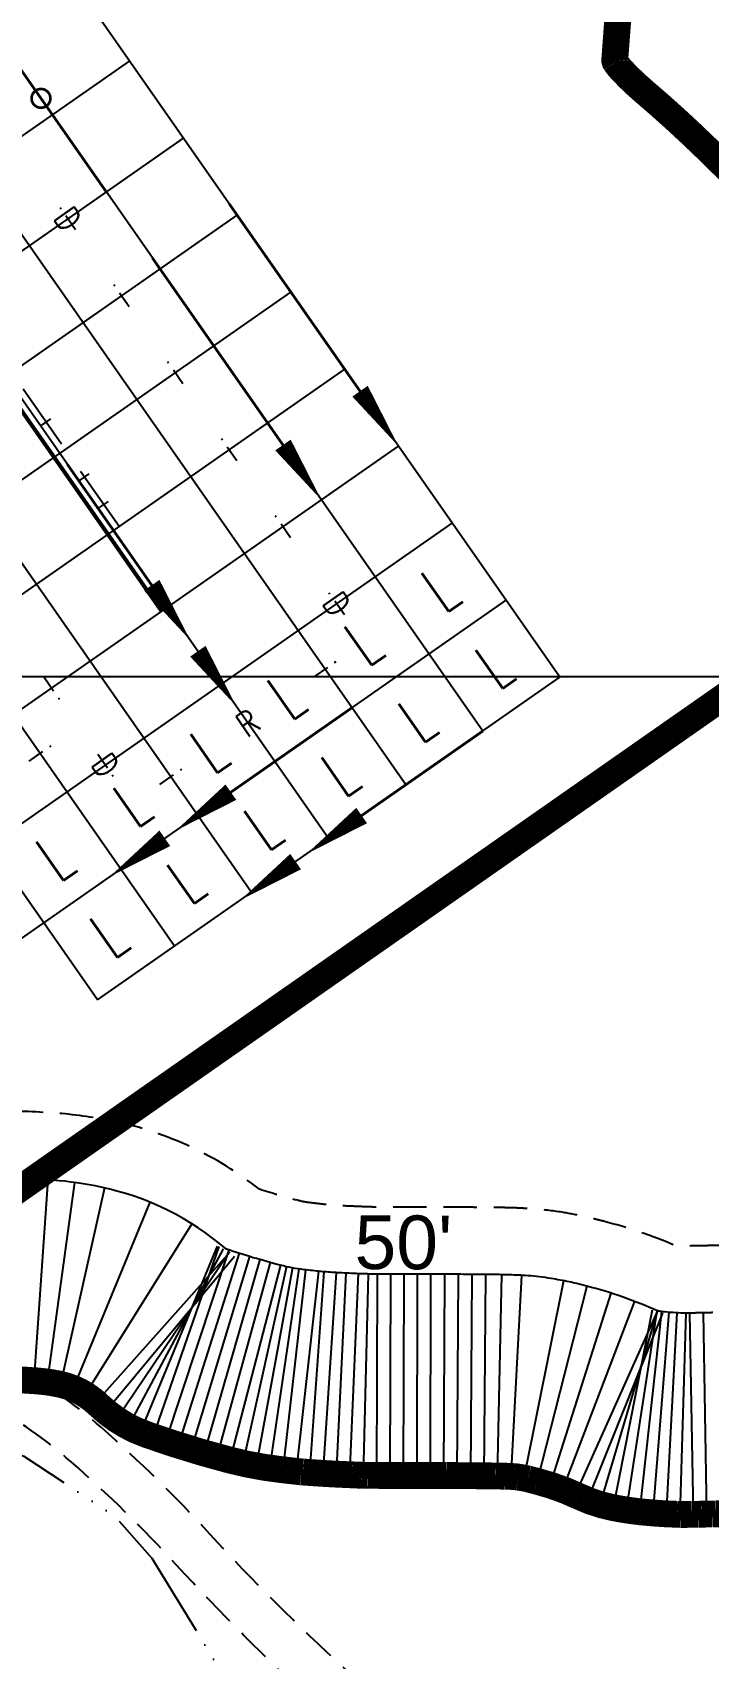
# Model space of a CAD drawing. Header units: inches. Extents: x 10131215 to 10153225, y 3476725 to 3491422.
# Drawn here: x 10143210 to 10143713, y 3479268 to 3480480 of the extents above; entities that cross this region are included whole.
import ezdxf
from ezdxf.enums import TextEntityAlignment as Align

# ---------------------------------------------------------------- set-up
doc = ezdxf.new("R2010")
doc.units = ezdxf.units.IN
doc.header["$LTSCALE"] = 100
doc.header["$MEASUREMENT"] = 0
for name, pattern in [('DASHDOT', [1, 0.5, -0.25, 0, -0.25]), ('DASHED', [0.75, 0.5, -0.25]), ('DASHED2', [0.375, 0.25, -0.125]), ('HIDDEN', [0.375, 0.25, -0.125]), ('HIDDEN2', [0.1875, 0.125, -0.0625]), ('STREAM', [1.5, 1, -0.125, 0, -0.125, 0, -0.125, 0, -0.125])]:
    doc.linetypes.add(name, pattern=pattern)
for name, color, linetype in [('BELTS-PROPOSED', 40, 'DASHED'), ('BOUNDARY-MINE LIMITS', 30, 'DASHDOT'), ('BUFFER ZONE-50', 180, 'HIDDEN'), ('GRID COORDINATES-VA SOUTH NAD27', 252, 'CONTINUOUS'), ('LEAVE BLOCKS-BLEEDER', 1, 'CONTINUOUS'), ('OUTCROP-UPPER MASON-IMBODEN', 7, 'CONTINUOUS'), ('OUTCROP-UPPER MASON-IMBODEN-AUGERED', 39, 'CONTINUOUS'), ('PROJECTIONS', 160, 'CONTINUOUS'), ('ROADS', 34, 'DASHED2'), ('STOPPINGS-MANDOORS-PROPOSED', 5, 'CONTINUOUS'), ('STOPPINGS-PROPOSED', 5, 'HIDDEN2'), ('TRACK-PROPOSED', 36, 'DASHED'), ('VENTILATION', 7, 'CONTINUOUS'), ('WATER-SURFACE', 140, 'STREAM')]:
    doc.layers.add(name, color=color, linetype=linetype)
doc.styles.add('BUFFER LABELS', font='ARIAL.TTF', dxfattribs={"height": 40})
doc.styles.add('CURT', font='SIMPLEX.shx', dxfattribs={"width": 0.6, "height": 18})

# ---------------------------------------------------------------- blocks, each defined once
blk = doc.blocks.new('AUGER SYMBOL')
at = {"layer": 'OUTCROP-UPPER MASON-IMBODEN-AUGERED'}
blk.add_line((0, -150), (0, 0), dxfattribs=at)
blk = doc.blocks.new('BLEEDER ARROW-PROPOSED')
at = {"layer": 'VENTILATION', "color": 30}
for points in [[(0, 220, 0, 14, 0), (0, 170, 14, 14, 0)], [(0, 160, 0, 14, 0), (0, 110, 14, 14, 0)]]:
    blk.add_lwpolyline(points, format="xyseb", dxfattribs=at)
at = {"layer": 'VENTILATION', "color": 30, "linetype": 'HIDDEN2', "const_width": 2}
blk.add_lwpolyline([(0, 0), (0, 139.3)], dxfattribs=at)
blk = doc.blocks.new('INTAKE ARROW')
at = {"layer": 'VENTILATION', "color": 5}
blk.add_lwpolyline([(0, 220, 0, 14, 0), (0, 170, 14, 14, 0)], format="xyseb", dxfattribs=at)
at = {"layer": 'VENTILATION', "color": 5, "const_width": 2}
blk.add_lwpolyline([(0, 0), (0, 187)], dxfattribs=at)
blk = doc.blocks.new('ESCAPEWAY-PRIMARY')
at = {"layer": 'VENTILATION', "color": 3}
blk.add_lwpolyline([(0, 220, 0, 14, 0), (0, 170, 14, 14, 0)], format="xyseb", dxfattribs=at)
at = {"layer": 'VENTILATION', "color": 3, "const_width": 2}
blk.add_lwpolyline([(0, 0), (0, 187)], dxfattribs=at)
blk.add_lwpolyline([(-7, 85, 1), (7, 85, 1)], format="xyb", close=True, dxfattribs=at)

msp = doc.modelspace()

# ---------------------------------------------------------------- linework, layer by layer
at = {"layer": 'BELTS-PROPOSED', "const_width": 3}
msp.add_lwpolyline([(10143306.1, 3480048.8), (10142462, 3481258.4)], dxfattribs=at)
at = {"layer": 'BOUNDARY-MINE LIMITS', "const_width": 20}
msp.add_lwpolyline([(10144095.6, 3480244.6), (10141499.2, 3478428.7), (10141179.4, 3478920.4), (10141023.6, 3479043.4), (10140753, 3479084.4), (10139113.1, 3481748), (10135309.1, 3481748), (10135309.1, 3484078.5)], dxfattribs=at)
at = {"layer": 'BUFFER ZONE-50', "flags": 128}
msp.add_lwpolyline([(10144345.5, 3479478.2, -0.000382), (10144344.8, 3479478.3, -0.001848), (10144342.8, 3479478.4, -0.001343), (10144339.7, 3479478.7, -0.001544), (10144337.2, 3479479, -0.001145), (10144333.8, 3479479.4, -0.00131), (10144331.1, 3479479.7, -0.000987), (10144327.5, 3479480.1, -0.001126), (10144324.5, 3479480.4, -0.00086), (10144320.8, 3479480.9, -0.000963), (10144317.6, 3479481.3, -0.000771), (10144313.9, 3479481.8, -0.000804), (10144310.5, 3479482.3, -0.000781), (10144307, 3479482.8, -0.00078), (10144303.4, 3479483.3, -0.00091), (10144300.1, 3479483.7, -0.000847), (10144296.5, 3479484.3, -0.00101), (10144293.4, 3479484.8, -0.000931), (10144289.9, 3479485.3, -0.001096), (10144286.8, 3479485.8, -0.001016), (10144283.4, 3479486.4, -0.001182), (10144280.4, 3479486.9, -0.001102), (10144277.1, 3479487.5, -0.00127), (10144274.2, 3479488, -0.001188), (10144270.9, 3479488.6, -0.001358), (10144268.1, 3479489.1, -0.001276), (10144265, 3479489.7, -0.001446), (10144262.3, 3479490.3, -0.001366), (10144259.3, 3479490.9, -0.001533), (10144256.6, 3479491.5, -0.001454), (10144253.7, 3479492.1, -0.001614), (10144251.1, 3479492.7, -0.001538), (10144248.3, 3479493.3, -0.001691), (10144245.8, 3479493.9, -0.001618), (10144243.1, 3479494.6, -0.001763), (10144240.7, 3479495.2, -0.001693), (10144238, 3479495.9, -0.001829), (10144235.6, 3479496.6, -0.001763), (10144233, 3479497.3, -0.001888), (10144230.7, 3479497.9, -0.001827), (10144228.2, 3479498.7, -0.001941), (10144225.8, 3479499.4, -0.001909), (10144223.4, 3479500.1, -0.001961), (10144221, 3479500.9, -0.002037), (10144218.8, 3479501.6, -0.00182), (10144216.2, 3479502.5, -0.001948), (10144213.9, 3479503.3, -0.001496), (10144211, 3479504.3, -0.001715), (10144208.7, 3479505.1, -0.001239), (10144205.5, 3479506.3, -0.001473), (10144203.1, 3479507.2, -0.001012), (10144199.6, 3479508.5, -0.001242), (10144197.1, 3479509.4, -0.00079), (10144193.5, 3479510.8, -0.001017), (10144190.9, 3479511.8, -0.00057), (10144187, 3479513.4, -0.000796), (10144184.5, 3479514.4, -0.000348), (10144180.2, 3479516.1, -0.000538), (10144177.7, 3479517.1, -0.000162), (10144173.6, 3479518.8, -0.000222), (10144170.7, 3479519.9, -0.000128), (10144166.8, 3479521.5, -0.000155), (10144163.7, 3479522.8, -0.000254), (10144160.7, 3479524, -0.000205), (10144156.9, 3479525.5, -0.000374), (10144154.1, 3479526.7, -0.000291), (10144150.4, 3479528.2, -0.000466), (10144147.6, 3479529.3, -0.00038), (10144144.1, 3479530.8, -0.000563), (10144141.4, 3479531.9, -0.000474), (10144138.1, 3479533.3, -0.000665), (10144135.5, 3479534.4, -0.000572), (10144132.4, 3479535.7, -0.000772), (10144129.8, 3479536.9, -0.000716), (10144126.9, 3479538.1, -0.000844), (10144124, 3479539.3, -0.001007), (10144121.9, 3479540.3, -0.000604), (10144118.5, 3479541.8, -0.000911), (10144116.7, 3479542.6, -0.000042), (10144113.7, 3479543.9, -0.00004), (10144110.6, 3479545.3, -0.000073), (10144107.7, 3479546.6, 0.000068), (10144104.7, 3479548, 0.00086), (10144102.2, 3479549.1, 0.000438), (10144098.1, 3479550.9, 0.001589), (10144094.9, 3479552.3, 0.001001), (10144090.9, 3479554.1, 0.002426), (10144087, 3479555.7, 0.0017), (10144082.8, 3479557.5, 0.003558), (10144078.1, 3479559.4, 0.002638), (10144073.5, 3479561.2, 0.005161), (10144067.7, 3479563.3, 0.004164), (10144062.2, 3479565.3, 0.007231), (10144054.9, 3479567.6, 0.006284), (10144048, 3479569.7, 0.008927), (10144039.3, 3479571.9, 0.00836), (10144030.9, 3479573.8, 0.009357), (10144021.8, 3479575.5, 0.009514), (10144012.6, 3479576.9, 0.008266), (10144004.1, 3479577.9, 0.009148), (10143995.1, 3479578.6, 0.006086), (10143988.2, 3479578.9, 0.007431), (10143980.5, 3479579.1, 0.003689), (10143975.1, 3479579.1, 0.005121), (10143969.3, 3479579, 0.001705), (10143964.9, 3479578.8, 0.002832), (10143960.8, 3479578.7, 0.000418), (10143956.7, 3479578.5, 0.000869), (10143954.2, 3479578.3, 0.000004), (10143951, 3479578.2, -0.000009), (10143947.8, 3479578, -0.000003), (10143943.7, 3479577.8, -0.000004), (10143940.6, 3479577.6, -0.000461), (10143938.4, 3479577.5, -0.000225), (10143933.3, 3479577.2, -0.000619), (10143930.5, 3479577.1, -0.000408), (10143925.9, 3479576.9, -0.000797), (10143922.8, 3479576.8, -0.000584), (10143918.3, 3479576.6, -0.001004), (10143915.3, 3479576.5, -0.000774), (10143910.9, 3479576.3, -0.001257), (10143908, 3479576.2, -0.001035), (10143904, 3479576.1, -0.00154), (10143900.9, 3479576, -0.001493), (10143897.7, 3479576, -0.001575), (10143894.6, 3479576, -0.001636), (10143891.8, 3479576, -0.001159), (10143888.2, 3479576, -0.001434), (10143885.6, 3479576, -0.000797), (10143881.5, 3479576.1, -0.001141), (10143879.1, 3479576.1, -0.000444), (10143874.3, 3479576.2, -0.000808), (10143872.1, 3479576.2, -0.000072), (10143867.9, 3479576.3, -0.000084), (10143864.4, 3479576.4, -0.000115), (10143860.5, 3479576.5, 0.000116), (10143856.4, 3479576.6, 0.000541), (10143853, 3479576.7, 0.000324), (10143847.8, 3479576.8, 0.000988), (10143843.4, 3479576.9, 0.0008), (10143838.3, 3479577, 0.001004), (10143833.5, 3479577.1, 0.000934), (10143828.5, 3479577.1, 0.000683), (10143823.4, 3479577.1, 0.000796), (10143818.9, 3479577.1, 0.000505), (10143813.8, 3479577.1, 0.000644), (10143809.6, 3479577.1, 0.000373), (10143804.4, 3479577.1, 0.000505), (10143800.5, 3479577.1, 0.000247), (10143795.2, 3479577, 0.000376), (10143791.6, 3479577, 0.000122), (10143785.9, 3479576.9, 0.000239), (10143782.9, 3479576.9, 0.000014), (10143778.8, 3479576.9, -0.000016), (10143774.8, 3479576.8, -0.000007), (10143768.9, 3479576.7, -0.000019), (10143766.8, 3479576.7, -0.000205), (10143763.7, 3479576.7, -0.000149), (10143759.3, 3479576.6, -0.000016), (10143755.7, 3479576.6, -0.000014), (10143751.7, 3479576.6, -0.00002), (10143748, 3479576.5, 0.00002), (10143744.2, 3479576.5, 0.000113), (10143741.5, 3479576.5, 0.000063), (10143736.7, 3479576.4, 0.000209), (10143733.5, 3479576.4, 0.000137), (10143729, 3479576.3, 0.000276), (10143725.5, 3479576.3, 0.000208), (10143721.1, 3479576.2, 0.000334), (10143715.9, 3479576.2, 0.000617), (10143712.7, 3479576.1, 0.000073), (10143708.8, 3479576, -0.000009), (10143704.9, 3479576, -0.000027), (10143702.2, 3479575.9, -0.000014), (10143697, 3479575.8, -0.003738), (10143696.2, 3479575.8, -0.000159), (10143696.1, 3479575.8, -0.010959), (10143688.6, 3479576.2, 0.037805), (10143635, 3479594.3, 0.001015), (10143627.3, 3479596.3, 0.008004), (10143620.2, 3479597.9, 0.012562), (10143604.3, 3479601, 0.023488), (10143582.3, 3479603.5, 0.005595), (10143574.3, 3479604, 0.00598), (10143566.2, 3479604.3, 0.000867), (10143558.3, 3479604.5, 0.002775), (10143553.9, 3479604.5, 0.000274), (10143544.7, 3479604.6, 0.000255), (10143534.9, 3479604.7, 0.000089), (10143519.7, 3479604.8, 0.000402), (10143516, 3479604.8, 0.000894), (10143507.3, 3479604.8, -0.0003), (10143483.8, 3479604.8, -0.00026), (10143464.8, 3479604.9, -0.000796), (10143462.9, 3479604.9, -0.000519), (10143460.5, 3479605, -0.003938), (10143456.6, 3479605.1, -0.001814), (10143442.8, 3479605.7, -0.004125), (10143439.2, 3479605.9, -0.001531), (10143429.1, 3479606.6, -0.000734), (10143417.9, 3479607.9, -0.035112), (10143407.1, 3479609.9, -0.013058), (10143378.8, 3479618.1, 0.116157), (10143271.2, 3479668.6, 0.032856), (10143228.7, 3479674.7, 0.019349), (10143184.8, 3479676.4, 0.027704), (10143133.2, 3479673.5, 0.033877), (10143082.7, 3479664.4, 0.103855), (10142986.3, 3479617.3, 0.195395), (10142904.1, 3479475.1, 0.039486), (10142901, 3479423.6, 0.013579), (10142904.3, 3479354.7, 0.001267), (10142907.5, 3479312.6, -0.00211), (10142909.2, 3479289.7, -0.006997), (10142910.7, 3479263.5, -0.003206), (10142911.1, 3479251.9, -0.021773), (10142905.6, 3479238.4, -0.018406), (10142891.7, 3479211, -0.018406)], format="xyb", dxfattribs=at)
at = {"layer": 'GRID COORDINATES-VA SOUTH NAD27'}
msp.add_line((10150000, 3480000), (10131220, 3480000), dxfattribs=at)
at = {"layer": 'OUTCROP-UPPER MASON-IMBODEN', "const_width": 20}
for points in [[(10143646.8, 3480503.5), (10143644.9, 3480478.5), (10143643.5, 3480459.9, 0.169765), (10143644, 3480457.9, 0.041037), (10143649.1, 3480451.6, 0.026334), (10143665.2, 3480436.3, -0.012567), (10143699.9, 3480405.2, -0.012013), (10143739.1, 3480366.5, 0.013111)], [(10143728.1, 3479376.3, 0.000208), (10143723.8, 3479376.2, 0.000334), (10143718.9, 3479376.2, 0.000617), (10143716.2, 3479376.1, 0.000073), (10143712.4, 3479376.1, -0.000009), (10143708.5, 3479376, -0.000027), (10143705.7, 3479375.9, -0.000014), (10143700.5, 3479375.9, -0.003738), (10143696.7, 3479375.8, -0.00333), (10143692.4, 3479375.8, -0.005006), (10143692.4, 3479375.8, -0.000137), (10143689.9, 3479375.9, -0.01818), (10143663.1, 3479377.7, -0.023009), (10143642.1, 3479380.9, -0.061575), (10143617.1, 3479389.1, 0.048097), (10143585.6, 3479400.5, 0.001015), (10143578.7, 3479402.3, 0.008004), (10143577.8, 3479402.5, 0.012562), (10143571.7, 3479403.6, 0.023488), (10143568.4, 3479404, 0.005595), (10143564.9, 3479404.2, 0.00598), (10143561.6, 3479404.3, 0.000867), (10143554.4, 3479404.5, 0.002775), (10143552.1, 3479404.5, 0.000274), (10143543.2, 3479404.6, 0.000255), (10143533.6, 3479404.7, 0.000089), (10143518.4, 3479404.8, 0.000402), (10143515, 3479404.8, 0.000894), (10143507.1, 3479404.8, -0.0003), (10143483.3, 3479404.8, -0.00026), (10143464.2, 3479404.9, -0.001248), (10143460.2, 3479404.9, -0.003817), (10143459.4, 3479404.9, -0.00076), (10143455.2, 3479405, -0.003938), (10143448.1, 3479405.3, -0.001814), (10143432.9, 3479406, -0.004125), (10143426, 3479406.4, -0.001962), (10143411.5, 3479407.4, -0.009124), (10143410, 3479407.5, -0.000924), (10143395.1, 3479409.2, -0.035112), (10143356.8, 3479416.3, -0.021145), (10143294.9, 3479435.3, -0.107778), (10143258.8, 3479457.6, 0.141009), (10143229.9, 3479472.9, 0.032856), (10143213.3, 3479475.3, 0.019349), (10143184.9, 3479476.4, 0.027704)], [(10143777, 3479376.8, -0.000007), (10143771.2, 3479376.8, -0.000019)]]:
    msp.add_lwpolyline(points, format="xyb", dxfattribs=at)
at = {"layer": 'OUTCROP-UPPER MASON-IMBODEN-AUGERED'}
for points in [[(10143716.6, 3479526.2, 0.000617), (10143713.6, 3479526.1, 0.000073), (10143709.7, 3479526, -0.000009), (10143705.8, 3479526, -0.000027), (10143703.1, 3479525.9, -0.000014), (10143697.9, 3479525.8, -0.003738), (10143696.3, 3479525.8, -0.001486), (10143695.3, 3479525.8, -0.000038), (10143694.6, 3479525.8, -0.01818), (10143678.7, 3479526.9, -0.008915), (10143675.8, 3479527.3, 0.043409), (10143622.7, 3479545.9, 0.001015), (10143615.2, 3479547.8, 0.008004), (10143609.6, 3479549.1, 0.012562), (10143596.1, 3479551.6, 0.023488), (10143578.8, 3479553.7, 0.005595), (10143571.9, 3479554.1, 0.00598), (10143565, 3479554.3, 0.000867), (10143557.3, 3479554.5, 0.002775), (10143553.4, 3479554.5, 0.000274), (10143544.3, 3479554.6, 0.000255), (10143534.6, 3479554.7, 0.000089), (10143519.3, 3479554.8, 0.000402), (10143515.7, 3479554.8, 0.000894), (10143507.2, 3479554.8, -0.0003), (10143483.6, 3479554.8, -0.00026), (10143464.7, 3479554.9, -0.000972), (10143462.2, 3479554.9, -0.00061), (10143459.1, 3479555, -0.003938), (10143454.5, 3479555.1, -0.001814), (10143440.3, 3479555.8, -0.004125), (10143435.9, 3479556, -0.001675), (10143424.5, 3479556.8, -0.000797), (10143412.2, 3479558.2, -0.035112), (10143394.5, 3479561.5, -0.017082), (10143354.2, 3479573.5, 0.126496), (10143260.9, 3479619.7, 0.032856), (10143224.8, 3479624.9, 0.019349), (10143184.8, 3479626.4, 0.027704)], [(10143775.3, 3479526.8, -0.000007), (10143769.5, 3479526.8, -0.000019)], [(10143716.2, 3479376.1, 0.000073), (10143712.4, 3479376.1, -0.000009), (10143708.5, 3479376, -0.000027), (10143705.7, 3479375.9, -0.000014), (10143700.5, 3479375.9, -0.003738), (10143696.7, 3479375.8, -0.00333), (10143692.4, 3479375.8, -0.005006), (10143692.4, 3479375.8, -0.000137), (10143689.9, 3479375.9, -0.01818), (10143663.1, 3479377.7, -0.023009), (10143642.1, 3479380.9, -0.061575), (10143617.1, 3479389.1, 0.048097), (10143585.6, 3479400.5, 0.001015), (10143578.7, 3479402.3, 0.008004), (10143577.8, 3479402.5, 0.012562), (10143571.7, 3479403.6, 0.023488), (10143568.4, 3479404, 0.005595), (10143564.9, 3479404.2, 0.00598), (10143561.6, 3479404.3, 0.000867), (10143554.4, 3479404.5, 0.002775), (10143552.1, 3479404.5, 0.000274), (10143543.2, 3479404.6, 0.000255), (10143533.6, 3479404.7, 0.000089), (10143518.4, 3479404.8, 0.000402), (10143515, 3479404.8, 0.000894), (10143507.1, 3479404.8, -0.0003), (10143483.3, 3479404.8, -0.00026), (10143464.2, 3479404.9, -0.001248), (10143460.2, 3479404.9, -0.003817), (10143459.4, 3479404.9, -0.00076), (10143455.2, 3479405, -0.003938), (10143448.1, 3479405.3, -0.001814), (10143432.9, 3479406, -0.004125), (10143426, 3479406.4, -0.001962), (10143411.5, 3479407.4, -0.009124), (10143410, 3479407.5, -0.000924), (10143395.1, 3479409.2, -0.035112), (10143356.8, 3479416.3, -0.021145), (10143294.9, 3479435.3, -0.107778), (10143258.8, 3479457.6, 0.141009), (10143229.9, 3479472.9, 0.032856), (10143213.3, 3479475.3, 0.019349), (10143184.9, 3479476.4, 0.027704)], [(10143777, 3479376.8, -0.000007), (10143771.2, 3479376.8, -0.000019)]]:
    msp.add_lwpolyline(points, format="xyb", dxfattribs=at)
at = {"layer": 'PROJECTIONS'}
for p, q in [((10143602.6, 3479999.7), (10142761.3, 3481205.2)), ((10143545.2, 3479959.6), (10142703.9, 3481165.1)), ((10143487.8, 3479919.5), (10142646.5, 3481125)), ((10143430.4, 3479879.5), (10142589.1, 3481085)), ((10143373, 3479839.4), (10142531.7, 3481044.9)), ((10143315.6, 3479799.4), (10142474.3, 3481004.9)), ((10143258.2, 3479759.3), (10142416.9, 3480964.8)), ((10142937.7, 3480218.5), (10143282.1, 3480458.9)), ((10142977.8, 3480161.1), (10143322.2, 3480401.5)), ((10143017.8, 3480103.7), (10143362.3, 3480344.1)), ((10143057.9, 3480046.3), (10143402.3, 3480286.7)), ((10143098, 3479988.9), (10143442.4, 3480229.3)), ((10143138, 3479931.5), (10143482.5, 3480171.9)), ((10143120.7, 3479834), (10143522.5, 3480114.5)), ((10143160.7, 3479776.6), (10143562.6, 3480057.1)), ((10143258.2, 3479759.3), (10143602.6, 3479999.7))]:
    msp.add_line(p, q, dxfattribs=at)
at = {"layer": 'ROADS', "flags": 128}
for points in [[(10144929.5, 3479172.6, 0.053602), (10144798.2, 3479099.8, 0.00104), (10144750.2, 3479065.9, -0.055131), (10144675.6, 3479024.5, -0.061337), (10144581.2, 3478998, -0.034033), (10144441.4, 3478986.4, -0.034821), (10144268.3, 3478995.9, -0.082178), (10144140.2, 3479033.9, -0.036825), (10144038, 3479093.3, 0.032997), (10143935.2, 3479154, 0.15171), (10143807.5, 3479175.5, -0.007784), (10143756.2, 3479169.4, -0.055555), (10143654.3, 3479170.1, -0.069611), (10143535.4, 3479201.5, -0.08607), (10143442.2, 3479261, -0.022392), (10143342.2, 3479360.9, 0.026981), (10143261.1, 3479440.5, 0.053435), (10143193.4, 3479488.3, -0.021428), (10143065.4, 3479567, 0.038945), (10142945.7, 3479634.9, -0.006773), (10142862.5, 3479675.3, 0.058695), (10142693, 3479725.9, 0.013134), (10142596.6, 3479740.2, 0.038945), (10142428.2, 3479747.3, 0.012993), (10142345.3, 3479742.2, -0.090237), (10142237, 3479752.3, -0.049806), (10142138.5, 3479790.8, -0.015149), (10141987.9, 3479873.5, -0.020211), (10141907.4, 3479925.4, -0.012744), (10141827.3, 3479984.9, -0.012403), (10141744.8, 3480052.9, -0.049885), (10141656.2, 3480146.6, 0.026273), (10141579.7, 3480235.6, 0.06529), (10141474, 3480320.6, 0.086663), (10141370.2, 3480361.5, 0.044029), (10141323.6, 3480366.8, -0.128674), (10141253.1, 3480387.2, -0.037573), (10141154.2, 3480456.7, -0.0705), (10141125.5, 3480487.9, -0.028433), (10141064.2, 3480589.1, -0.011002), (10141005.7, 3480705.3, 0.259181)], [(10144684.7, 3478991.5, -0.0588), (10144586.3, 3478964.4, -0.034033), (10144441.9, 3478952.4, -0.034821), (10144264.1, 3478962.1, -0.082178), (10144125.3, 3479003.3, -0.036825), (10144018.8, 3479065.2, 0.032997), (10143919.9, 3479123.7, 0.15171), (10143812.1, 3479141.8, -0.007784), (10143759.7, 3479135.6, -0.055555), (10143650.3, 3479136.4, -0.069611), (10143522.3, 3479170.1, -0.08607), (10143419.3, 3479235.9, -0.022392), (10143317.2, 3479338, 0.026981), (10143238.6, 3479415, 0.053435), (10143176.9, 3479458.6, -0.021428), (10143046.4, 3479538.8, 0.038945), (10142931.3, 3479604.1, -0.0067), (10142848.1, 3479644.4, 0.058359), (10142687.2, 3479692.4, 0.013134), (10142592.6, 3479706.4, 0.038945), (10142429.5, 3479713.3, 0.012993), (10142348.3, 3479708.4, -0.090237), (10142227.9, 3479719.6, -0.049806), (10142123.1, 3479760.5, -0.015149), (10141970.7, 3479844.2, -0.020211), (10141887.9, 3479897.6, -0.012744), (10141806.3, 3479958.2, -0.012403), (10141722.6, 3480027.2, -0.049885), (10141629.3, 3480125.8, 0.026273), (10141555.1, 3480212.1, 0.06529), (10141456.4, 3480291.6, 0.086663), (10141363.4, 3480328.1, 0.044029), (10141322.8, 3480332.8, -0.128674), (10141235.7, 3480358, -0.037573), (10141132.6, 3480430.4, -0.0705), (10141097.6, 3480468.6, -0.028433), (10141034.2, 3480573.2, -0.011002), (10140975, 3480690.7, -0.011002)]]:
    msp.add_lwpolyline(points, format="xyb", dxfattribs=at)
at = {"layer": 'STOPPINGS-PROPOSED'}
for p, q in [((10143241.8, 3480333.2), (10143230.4, 3480349.6)), ((10143281.9, 3480275.8), (10143270.4, 3480292.2)), ((10143321.9, 3480218.4), (10143310.5, 3480234.8)), ((10143362, 3480161), (10143350.6, 3480177.4)), ((10143402.1, 3480103.6), (10143390.6, 3480120)), ((10143442.1, 3480046.2), (10143430.7, 3480062.6)), ((10143419.5, 3479999.9), (10143435.9, 3480011.4)), ((10143218.4, 3479999.8), (10143229.9, 3479983.4)), ((10143207.3, 3479937.1), (10143223.7, 3479948.6)), ((10143258.5, 3479942.4), (10143269.9, 3479926)), ((10143304.7, 3479919.8), (10143321.1, 3479931.3))]:
    msp.add_line(p, q, dxfattribs=at)
at = {"layer": 'TRACK-PROPOSED'}
for p, q in [((10143274.3, 3480112), (10142475.9, 3481256)), ((10143223.2, 3480192.2), (10143216.6, 3480187.6)), ((10143237.5, 3480171.7), (10143230.9, 3480167.1)), ((10143251.8, 3480151.2), (10143245.2, 3480146.6)), ((10143266.1, 3480130.7), (10143259.6, 3480126.1))]:
    msp.add_line(p, q, dxfattribs=at)
at = {"layer": 'WATER-SURFACE', "flags": 128}
msp.add_lwpolyline([(10141627.9, 3480098.2), (10141779.2, 3479953.5), (10141860.9, 3479898.3), (10141937, 3479833.5), (10142053, 3479766.2), (10142234.2, 3479699.8), (10142323.4, 3479684.2), (10142364.5, 3479701.7), (10142428.7, 3479767.9), (10142459.2, 3479776), (10142613.9, 3479766.4), (10142653.2, 3479754), (10142723, 3479749.6), (10142806.6, 3479724.4), (10142844.3, 3479687), (10142860.9, 3479630.8), (10142884.3, 3479604.3), (10142961.3, 3479554.5), (10143032.4, 3479489.9), (10143110.1, 3479450), (10143203.3, 3479419.2), (10143270.7, 3479374.9), (10143298.7, 3479343.1), (10143362.4, 3479238.9), (10143405.1, 3479201.2), (10143414.5, 3479190.6), (10143530.8, 3479128.3), (10143609.4, 3479103.3), (10143694.2, 3479098.1), (10143769.9, 3479108.4), (10143874.7, 3479101.9), (10143914, 3479089.5), (10143987.3, 3479059.9), (10144122, 3478971.3), (10144283.5, 3478911.2), (10144423.8, 3478912.5), (10144484.3, 3478918.8), (10144572.1, 3478963.4), (10144636, 3479024.6), (10144725.1, 3479089.2), (10144761.3, 3479107), (10144824.5, 3479158.2), (10144964.2, 3479229.7), (10145026, 3479284.4)], dxfattribs=at)

# ---------------------------------------------------------------- block references
at = {"layer": 'OUTCROP-UPPER MASON-IMBODEN-AUGERED', "xscale": 1.000028516851045, "yscale": 1.000028516851045, "zscale": 1.000028516851045}
for p, rotation in [((10143210.8, 3479475.5), 175.9876465388047), ((10143220.8, 3479474.5), 172.2257215056904), ((10143230.6, 3479472.8), 167.347902637131), ((10143240.2, 3479469.8), 157.6632701631111), ((10143249, 3479465.2), 147.9786376890912), ((10143257, 3479459.2), 138.2940052150705), ((10143264.5, 3479452.5), 140.3383990796989), ((10143272.5, 3479446.5), 146.0890484798299), ((10143281, 3479441.4), 151.8396978799615), ((10143290.1, 3479437.1), 157.5903472800925), ((10143299.5, 3479433.7), 160.9346855766473), ((10143308.9, 3479430.5), 161.6836030298251), ((10143318.4, 3479427.4), 162.4325204830029), ((10143328, 3479424.4), 163.1814379361809), ((10143337.6, 3479421.6), 163.9303553893585), ((10143347.2, 3479418.9), 164.6792728425364), ((10143356.9, 3479416.3), 165.4430690610517), ((10143366.6, 3479414), 167.5049373678183), ((10143376.4, 3479412), 169.566805674585), ((10143386.3, 3479410.4), 171.6286739813516), ((10143396.2, 3479409.1), 173.4791014000097), ((10143406.1, 3479408), 173.6204644255877), ((10143416.1, 3479407.1), 175.9084832426751), ((10143426, 3479406.4), 176.2229317023103), ((10143436, 3479405.8), 177.2468210812445), ((10143446, 3479405.4), 177.5194841041442), ((10143456, 3479405), 178.515260171031), ((10143466, 3479404.9), 179.8205845517448), ((10143476, 3479404.9), 179.8516677618419), ((10143486, 3479404.8), 179.8821703007796), ((10143496, 3479404.8), 179.9111034924501), ((10143506, 3479404.8), 179.9400366841205), ((10143516, 3479404.8), 179.7115480411203), ((10143526, 3479404.7), 179.6358347683518), ((10143536, 3479404.6), 179.6108569805884), ((10143546, 3479404.6), 179.5474647597761), ((10143556, 3479404.5), 178.8232232964287), ((10143566, 3479404.2), 176.8838528412192), ((10143575.9, 3479402.9), 168.6560427766522), ((10143585.6, 3479400.5), 165.672519413608), ((10143595.2, 3479397.7), 162.3944564955249), ((10143604.7, 3479394.5), 159.1163935774418), ((10143613.9, 3479390.6), 155.8383306593588), ((10143623.1, 3479386.6), 158.1299186383609), ((10143632.5, 3479383.3), 163.4868014357503), ((10143642.2, 3479380.9), 168.8034022447658), ((10143652.1, 3479379.2), 171.2816379545925), ((10143662, 3479377.8), 173.759873664419), ((10143671.9, 3479376.9), 175.4131373755538), ((10143681.9, 3479376.2), 176.96077430897), ((10143691.9, 3479375.8), 178.2324213175825), ((10143701.9, 3479375.9), 181.0065696983705), ((10143711.9, 3479376.1), 181.0168627450642)]:
    msp.add_blockref('AUGER SYMBOL', p, dxfattribs=dict(at, rotation=rotation))
at = {"layer": 'VENTILATION', "xscale": 1.000028516851045, "yscale": 1.000028516851045, "zscale": 1.000028516851045}
for name, p, rotation in [('ESCAPEWAY-PRIMARY', (10143264.8, 3480361.4), 34.9107603076209), ('INTAKE ARROW', (10143356.5, 3480352.3), 214.9107603076179), ('INTAKE ARROW', (10143299.1, 3480312.2), 214.9107603076179), ('BLEEDER ARROW-PROPOSED', (10143235.7, 3480158.5), 214.9107603076191), ('BLEEDER ARROW-PROPOSED', (10143447.8, 3479977), 124.9107603076192), ('BLEEDER ARROW-PROPOSED', (10143545.2, 3479959.6), 124.9107603076192)]:
    msp.add_blockref(name, p, dxfattribs=dict(at, rotation=rotation))

# ---------------------------------------------------------------- texts
at = {"layer": 'BUFFER ZONE-50', "style": 'BUFFER LABELS'}
msp.add_text("50'", height=40, rotation=359.7967, dxfattribs=at).set_placement((10143486.1, 3479578.6), align=Align.MIDDLE)
at = {"layer": 'LEAVE BLOCKS-BLEEDER', "style": 'CURT', "width": 0.7}
for p in [(10143513.8, 3480065.7), (10143456.4, 3480025.7), (10143553.9, 3480008.3), (10143399, 3479985.6), (10143496.5, 3479968.3), (10143341.6, 3479945.6), (10143439.1, 3479928.2), (10143284.2, 3479905.5), (10143381.7, 3479888.2), (10143226.8, 3479865.4), (10143324.3, 3479848.1), (10143266.9, 3479808)]:
    msp.add_text('L', height=35, rotation=34.9108, dxfattribs=at).set_placement(p, align=Align.MIDDLE)
at = {"layer": 'STOPPINGS-MANDOORS-PROPOSED', "style": 'CURT', "width": 0.9}
for p in [(10143236.1, 3480341.4), (10143436.4, 3480054.4), (10143264.2, 3479934.2)]:
    msp.add_text('D', height=18, rotation=304.9108, dxfattribs=at).set_placement(p, align=Align.MIDDLE)
at = {"layer": 'STOPPINGS-PROPOSED', "style": 'CURT', "width": 0.9}
msp.add_text('R', height=18, rotation=34.9108, dxfattribs=at).set_placement((10143370.3, 3479965.6), align=Align.MIDDLE)

doc.saveas('drawing.dxf')
